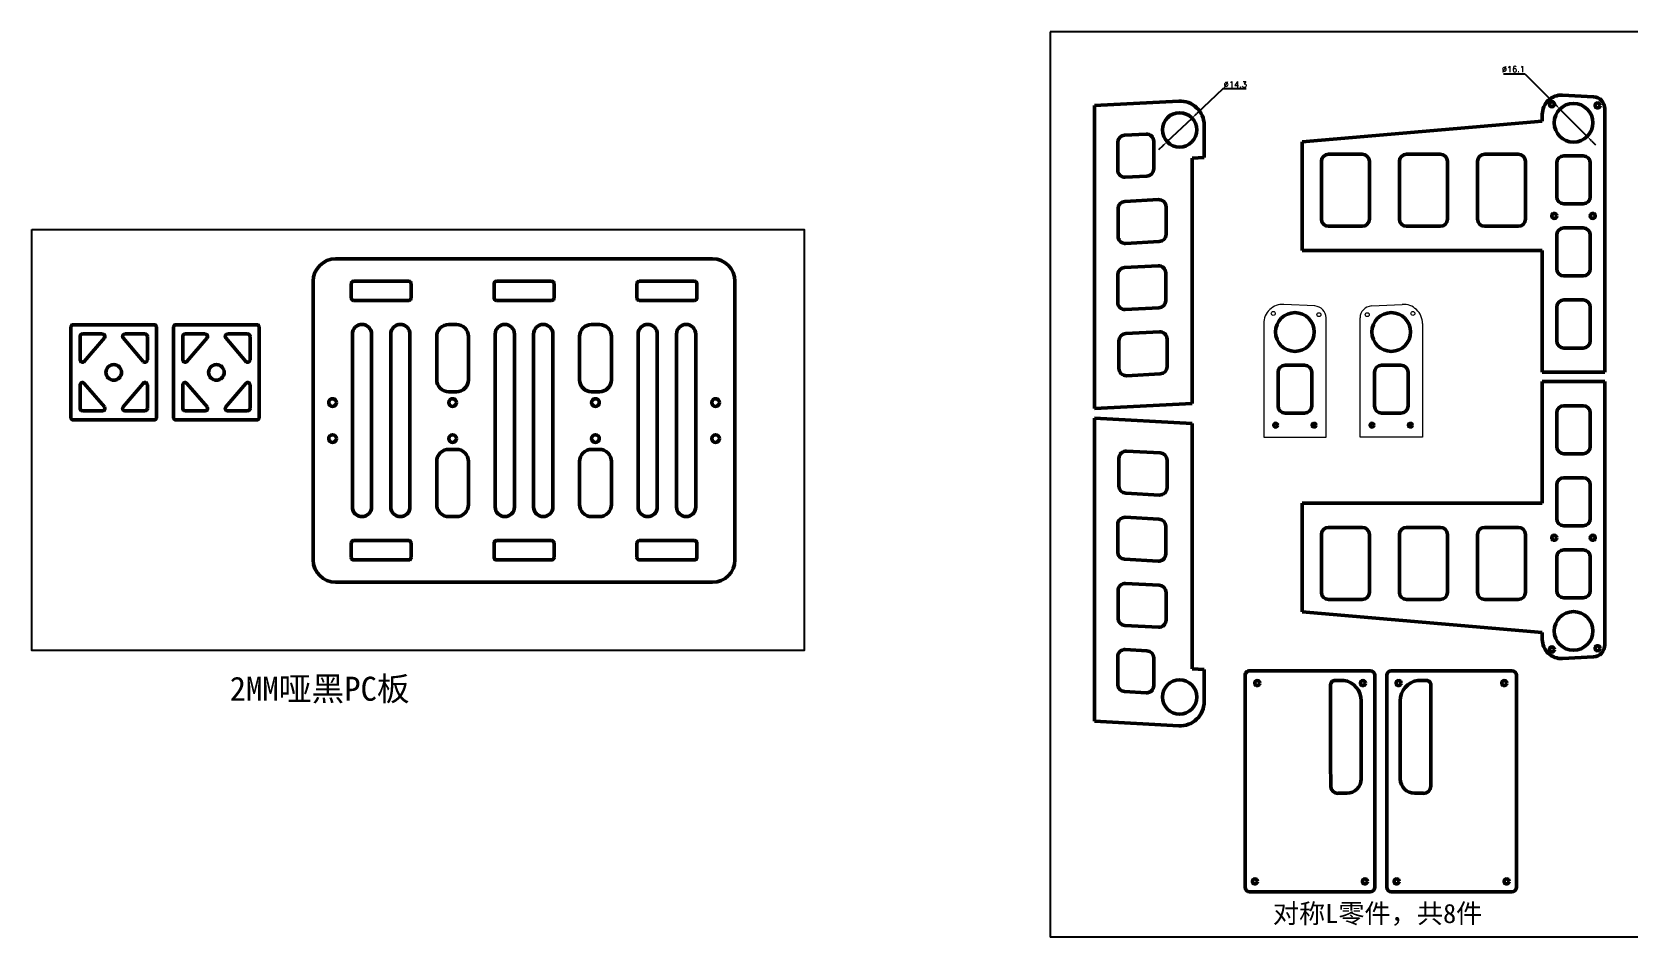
# Model space of a CAD drawing. Header units: millimetres. Extents: x 1962 to 3250, y 1212 to 1634.
# Drawn here: x 1962 to 2627, y 1257 to 1634 of the extents above; entities that cross this region are included whole.
import ezdxf

# ---------------------------------------------------------------- set-up
doc = ezdxf.new("R2010")
doc.units = ezdxf.units.MM
doc.layers.add('1粗实线', color=255, linetype='Continuous', lineweight=50)
doc.layers.add('6标注层', color=3, linetype='Continuous', lineweight=25)
doc.styles.get("Standard").update_dxf_attribs({"font": 'txt', "bigfont": 'gbcbig.shx'})
doc.dimstyles.new('ISO-25', dxfattribs={"dimtxt": 2.5, "dimasz": 2.5, "dimexe": 1.25, "dimexo": 0, "dimtad": 1, "dimtoh": 1, "dimdsep": 46, "dimtxsty": 'Standard', "dimcen": 2.5, "dimadec": 0, "dimazin": 0, "dimtfac": 1, "dimtmove": 0, "dimatfit": 3, "dimfxl": 1, "dimarcsym": 0})

# ---------------------------------------------------------------- blocks, each defined once
blk = doc.blocks.new('*D12')
at = {"layer": '6标注层', "color": 0, "lineweight": -2}
for p, q in [((2457.98, 1610.49), (2447, 1600.11)), ((2467.77, 1610.49), (2457.98, 1610.49)), ((2434.79, 1588.56), (2445.18, 1598.39)), ((2432.98, 1586.85), (2431.16, 1585.13))]:
    blk.add_line(p, q, dxfattribs=at)
at = {"layer": '6标注层', "color": 0}
for points in [[(2446.71, 1600.41), (2447.29, 1599.8), (2445.18, 1598.39)], [(2432.69, 1587.15), (2433.26, 1586.54), (2434.79, 1588.56)]]:
    blk.add_solid(points, dxfattribs=at)
at = {"layer": 'Defpoints', "color": 0}
for p in [(2445.18, 1598.39), (2434.79, 1588.56)]:
    blk.add_point(p, dxfattribs=at)
at = {"layer": '6标注层', "color": 0, "insert": (2463.19, 1612.37), "char_height": 2.5, "attachment_point": 5}
blk.add_mtext('∅14.3', dxfattribs=at)
blk = doc.blocks.new('*D13')
at = {"layer": '6标注层', "color": 0, "lineweight": -2}
for p, q in [((2574.82, 1616.82), (2583.78, 1616.82)), ((2583.78, 1616.82), (2596.6, 1603.93)), ((2609.71, 1590.73), (2598.36, 1602.15)), ((2611.47, 1588.96), (2613.23, 1587.18))]:
    blk.add_line(p, q, dxfattribs=at)
at = {"layer": '6标注层', "color": 0}
for points in [[(2596.89, 1604.22), (2596.3, 1603.63), (2598.36, 1602.15)], [(2611.76, 1589.25), (2611.17, 1588.66), (2609.71, 1590.73)]]:
    blk.add_solid(points, dxfattribs=at)
at = {"layer": 'Defpoints', "color": 0}
for p in [(2598.36, 1602.15), (2609.71, 1590.73)]:
    blk.add_point(p, dxfattribs=at)
at = {"layer": '6标注层', "color": 0, "insert": (2578.99, 1618.7), "char_height": 2.5, "attachment_point": 5}
blk.add_mtext('∅16.1', dxfattribs=at)

msp = doc.modelspace()

# ---------------------------------------------------------------- linework, layer by layer
at = {"layer": '1粗实线'}
for p, q in [((2439.693, 1605.441), (2404.574, 1603.601)), ((2404.574, 1477.428), (2404.574, 1603.601)), ((2599.452, 1607.938), (2612.295, 1607.265)), ((2491.033, 1588.513), (2591.033, 1597.035)), ((2591.033, 1597.035), (2591.033, 1599.949)), ((2617.033, 1602.272), (2617.033, 1492.657)), ((2417.078, 1591.238), (2426.078, 1591.71)), ((2450.216, 1581.96), (2450.216, 1595.455)), ((2414.235, 1576.726), (2414.235, 1588.242)), ((2429.235, 1588.714), (2429.235, 1577.198)), ((2491.033, 1543.282), (2491.033, 1588.513)), ((2502.033, 1583.325), (2516.033, 1583.325)), ((2534.533, 1583.325), (2548.533, 1583.325)), ((2567.033, 1583.325), (2581.033, 1583.325)), ((2445.235, 1581.699), (2450.216, 1581.96)), ((2445.235, 1479.559), (2445.235, 1581.699)), ((2499.033, 1556.325), (2499.033, 1580.325)), ((2519.033, 1580.325), (2519.033, 1556.325)), ((2531.533, 1556.325), (2531.533, 1580.325)), ((2551.533, 1580.325), (2551.533, 1556.325)), ((2564.033, 1556.325), (2564.033, 1580.325)), ((2584.033, 1580.325), (2584.033, 1556.325)), ((2426.392, 1574.202), (2417.392, 1573.731)), ((2417.208, 1563.707), (2431.208, 1564.441)), ((2414.365, 1549.196), (2414.365, 1560.711)), ((2434.365, 1561.445), (2434.365, 1549.929)), ((2516.033, 1553.325), (2502.033, 1553.325)), ((2548.533, 1553.325), (2534.533, 1553.325)), ((2581.033, 1553.325), (2567.033, 1553.325)), ((2431.522, 1546.933), (2417.522, 1546.2)), ((2591.033, 1543.282), (2491.033, 1543.282)), ((2591.033, 1492.657), (2591.033, 1543.282)), ((2417.078, 1536.163), (2431.078, 1536.896)), ((2414.235, 1521.651), (2414.235, 1533.167)), ((2434.235, 1533.9), (2434.235, 1522.385)), ((2431.392, 1519.389), (2417.392, 1518.655)), ((2414.758, 1494.141), (2414.758, 1505.656)), ((2417.601, 1508.652), (2431.601, 1509.386)), ((2434.758, 1506.39), (2434.758, 1494.874)), ((2431.915, 1491.878), (2417.915, 1491.145)), ((2617.033, 1492.657), (2591.033, 1492.657)), ((2591.033, 1488.657), (2591.033, 1438.032)), ((2617.033, 1488.657), (2591.033, 1488.657)), ((2617.033, 1379.043), (2617.033, 1488.657)), ((2404.574, 1477.428), (2445.235, 1479.559)), ((2404.574, 1473.428), (2404.574, 1347.255)), ((2404.574, 1473.428), (2445.235, 1471.297)), ((2445.235, 1471.297), (2445.235, 1369.157)), ((2414.758, 1456.715), (2414.758, 1445.199)), ((2431.915, 1458.977), (2417.915, 1459.711)), ((2434.758, 1444.465), (2434.758, 1455.981)), ((2417.601, 1442.203), (2431.601, 1441.469)), ((2491.033, 1438.032), (2491.033, 1392.801)), ((2591.033, 1438.032), (2491.033, 1438.032)), ((2431.392, 1431.467), (2417.392, 1432.2)), ((2414.235, 1429.205), (2414.235, 1417.689)), ((2434.235, 1416.955), (2434.235, 1428.471)), ((2499.033, 1424.99), (2499.033, 1400.99)), ((2516.033, 1427.99), (2502.033, 1427.99)), ((2519.033, 1400.99), (2519.033, 1424.99)), ((2531.533, 1424.99), (2531.533, 1400.99)), ((2548.533, 1427.99), (2534.533, 1427.99)), ((2551.533, 1400.99), (2551.533, 1424.99)), ((2564.033, 1424.99), (2564.033, 1400.99)), ((2581.033, 1427.99), (2567.033, 1427.99)), ((2584.033, 1400.99), (2584.033, 1424.99)), ((2417.078, 1414.693), (2431.078, 1413.959)), ((2431.522, 1403.922), (2417.522, 1404.656)), ((2414.365, 1401.66), (2414.365, 1390.144)), ((2434.365, 1389.41), (2434.365, 1400.926)), ((2502.033, 1397.99), (2516.033, 1397.99)), ((2534.533, 1397.99), (2548.533, 1397.99)), ((2567.033, 1397.99), (2581.033, 1397.99)), ((2491.033, 1392.801), (2591.033, 1384.28)), ((2417.208, 1387.148), (2431.208, 1386.415)), ((2591.033, 1384.28), (2591.033, 1381.365)), ((2426.392, 1376.653), (2417.392, 1377.125)), ((2414.235, 1374.129), (2414.235, 1362.613)), ((2429.235, 1362.142), (2429.235, 1373.657)), ((2599.452, 1373.376), (2612.295, 1374.049)), ((2445.235, 1369.157), (2450.216, 1368.896)), ((2450.216, 1368.896), (2450.216, 1355.401)), ((2467.27, 1278.208), (2467.256, 1366.408)), ((2469.156, 1368.308), (2519.356, 1368.316)), ((2521.256, 1366.417), (2521.27, 1278.217)), ((2526.256, 1366.417), (2526.242, 1278.217)), ((2578.356, 1368.309), (2528.156, 1368.317)), ((2580.242, 1278.209), (2580.256, 1366.409)), ((2417.078, 1359.617), (2426.078, 1359.146)), ((2439.693, 1345.414), (2404.574, 1347.255)), ((2519.371, 1276.316), (2469.171, 1276.308)), ((2528.141, 1276.317), (2578.341, 1276.309))]:
    msp.add_line(p, q, dxfattribs=at)
at = {"layer": '1粗实线', "color": 0}
for p, q in [((2597.033, 1565.657), (2597.033, 1579.657)), ((2600.033, 1582.657), (2608.033, 1582.657)), ((2611.033, 1579.657), (2611.033, 1565.657)), ((2608.033, 1562.657), (2600.033, 1562.657)), ((2597.033, 1535.657), (2597.033, 1549.657)), ((2600.033, 1552.657), (2608.033, 1552.657)), ((2611.033, 1549.657), (2611.033, 1535.657)), ((2167.007, 1539.77), (2088.507, 1539.77)), ((2245.507, 1539.77), (2167.007, 1539.77)), ((2079.207, 1530.47), (2079.207, 1414.47)), ((2096.007, 1530.47), (2119.007, 1530.47)), ((2178.507, 1530.47), (2155.507, 1530.47)), ((2215.007, 1530.47), (2238.007, 1530.47)), ((2254.807, 1472.47), (2254.807, 1530.47)), ((2608.033, 1532.657), (2600.033, 1532.657)), ((2095.007, 1523.47), (2095.007, 1529.47)), ((2120.007, 1529.47), (2120.007, 1523.47)), ((2154.507, 1529.47), (2154.507, 1523.47)), ((2179.507, 1523.47), (2179.507, 1529.47)), ((2214.007, 1523.47), (2214.007, 1529.47)), ((2239.007, 1529.47), (2239.007, 1523.47)), ((2119.007, 1522.47), (2096.007, 1522.47)), ((2155.507, 1522.47), (2178.507, 1522.47)), ((2238.007, 1522.47), (2215.007, 1522.47)), ((2597.033, 1505.657), (2597.033, 1519.657)), ((2600.033, 1522.657), (2608.033, 1522.657)), ((2611.033, 1519.657), (2611.033, 1505.657)), ((1978.339, 1511.51), (1978.339, 1473.51)), ((2013.139, 1512.31), (1979.139, 1512.31)), ((2013.939, 1473.51), (2013.939, 1511.51)), ((2021.089, 1511.51), (2021.089, 1473.51)), ((2055.889, 1512.31), (2021.889, 1512.31)), ((2056.689, 1473.51), (2056.689, 1511.51)), ((2138.864, 1512.47), (2135.65, 1512.47)), ((2198.364, 1512.47), (2195.15, 1512.47)), ((1982.139, 1507.51), (1982.139, 1497.726)), ((1991.473, 1508.51), (1983.139, 1508.51)), ((1983.9, 1497.077), (1992.235, 1506.861)), ((2008.378, 1497.077), (2000.043, 1506.861)), ((2000.804, 1508.51), (2009.139, 1508.51)), ((2010.139, 1507.51), (2010.139, 1497.726)), ((2024.889, 1507.51), (2024.889, 1497.726)), ((2034.223, 1508.51), (2025.889, 1508.51)), ((2026.65, 1497.077), (2034.984, 1506.861)), ((2051.127, 1497.077), (2042.793, 1506.861)), ((2043.554, 1508.51), (2051.889, 1508.51)), ((2052.889, 1507.51), (2052.889, 1497.726)), ((2095.507, 1436.47), (2095.507, 1508.47)), ((2103.507, 1508.47), (2103.507, 1436.47)), ((2111.507, 1436.47), (2111.507, 1508.47)), ((2119.507, 1508.47), (2119.507, 1436.47)), ((2130.65, 1507.47), (2130.65, 1489.47)), ((2143.864, 1495.97), (2143.864, 1507.47)), ((2155.007, 1436.47), (2155.007, 1508.47)), ((2163.007, 1508.47), (2163.007, 1436.47)), ((2171.007, 1472.47), (2171.007, 1508.47)), ((2179.007, 1508.47), (2179.007, 1472.47)), ((2190.15, 1507.47), (2190.15, 1495.97)), ((2203.364, 1489.47), (2203.364, 1507.47)), ((2214.507, 1472.47), (2214.507, 1508.47)), ((2222.507, 1508.47), (2222.507, 1472.47)), ((2230.507, 1472.47), (2230.507, 1508.47)), ((2238.507, 1508.47), (2238.507, 1472.47)), ((2608.033, 1502.657), (2600.033, 1502.657)), ((2143.864, 1489.471), (2143.864, 1495.97)), ((2190.15, 1495.97), (2190.15, 1489.47)), ((2481.011, 1492.541), (2481.011, 1478.541)), ((2492.011, 1495.541), (2484.011, 1495.541)), ((2495.011, 1478.541), (2495.011, 1492.541)), ((2521.134, 1478.541), (2521.134, 1492.541)), ((2524.134, 1495.541), (2532.134, 1495.541)), ((2535.134, 1492.541), (2535.134, 1478.541)), ((1982.139, 1477.51), (1982.139, 1487.294)), ((1983.9, 1487.942), (1992.235, 1478.158)), ((2008.378, 1487.942), (2000.043, 1478.158)), ((2010.139, 1477.51), (2010.139, 1487.294)), ((2024.889, 1477.51), (2024.889, 1487.294)), ((2026.65, 1487.942), (2034.984, 1478.158)), ((2051.127, 1487.942), (2042.793, 1478.158)), ((2052.889, 1477.51), (2052.889, 1487.294)), ((2135.65, 1484.47), (2138.864, 1484.47)), ((2195.15, 1484.47), (2198.364, 1484.47)), ((1991.473, 1476.51), (1983.139, 1476.51)), ((2000.804, 1476.51), (2009.139, 1476.51)), ((2034.223, 1476.51), (2025.889, 1476.51)), ((2043.554, 1476.51), (2051.889, 1476.51)), ((2608.033, 1478.657), (2600.033, 1478.657)), ((1979.139, 1472.71), (2013.139, 1472.71)), ((2021.889, 1472.71), (2055.889, 1472.71)), ((2171.007, 1436.47), (2171.007, 1472.47)), ((2179.007, 1472.47), (2179.007, 1436.471)), ((2214.507, 1436.471), (2214.507, 1472.47)), ((2222.507, 1472.47), (2222.507, 1436.471)), ((2230.507, 1436.471), (2230.507, 1472.47)), ((2238.507, 1472.47), (2238.507, 1436.471)), ((2254.807, 1414.471), (2254.807, 1472.47)), ((2484.011, 1475.541), (2492.011, 1475.541)), ((2532.134, 1475.541), (2524.134, 1475.541)), ((2597.033, 1475.657), (2597.033, 1461.657)), ((2611.033, 1461.657), (2611.033, 1475.657)), ((2138.864, 1460.47), (2135.65, 1460.47)), ((2198.364, 1460.47), (2195.15, 1460.47)), ((2600.033, 1458.657), (2608.033, 1458.657)), ((2130.65, 1455.47), (2130.65, 1437.47)), ((2143.864, 1448.97), (2143.864, 1455.47)), ((2190.15, 1455.47), (2190.15, 1448.97)), ((2203.364, 1437.471), (2203.364, 1455.47)), ((2143.864, 1437.47), (2143.864, 1448.97)), ((2190.15, 1448.97), (2190.15, 1437.471)), ((2597.033, 1445.657), (2597.033, 1431.657)), ((2608.033, 1448.657), (2600.033, 1448.657)), ((2611.033, 1431.657), (2611.033, 1445.657)), ((2135.65, 1432.47), (2138.864, 1432.47)), ((2195.15, 1432.471), (2198.364, 1432.471)), ((2600.033, 1428.657), (2608.033, 1428.657)), ((2095.007, 1415.47), (2095.007, 1421.47)), ((2096.007, 1422.47), (2119.007, 1422.47)), ((2120.007, 1421.47), (2120.007, 1415.47)), ((2154.507, 1421.47), (2154.507, 1415.47)), ((2178.507, 1422.47), (2155.507, 1422.47)), ((2179.507, 1415.471), (2179.507, 1421.47)), ((2214.007, 1415.471), (2214.007, 1421.471)), ((2215.007, 1422.471), (2238.007, 1422.471)), ((2239.007, 1421.471), (2239.007, 1415.471)), ((2608.033, 1418.657), (2600.033, 1418.657)), ((2119.007, 1414.47), (2096.007, 1414.47)), ((2155.507, 1414.47), (2178.507, 1414.471)), ((2238.007, 1414.471), (2215.007, 1414.471)), ((2597.033, 1415.657), (2597.033, 1401.657)), ((2611.033, 1401.657), (2611.033, 1415.657)), ((2088.507, 1405.17), (2167.007, 1405.17)), ((2167.007, 1405.17), (2245.507, 1405.171)), ((2600.033, 1398.657), (2608.033, 1398.657)), ((2515.623, 1355.776), (2515.611, 1355.799)), ((2515.618, 1323.299), (2515.611, 1355.799)), ((2531.889, 1355.777), (2531.9, 1355.8)), ((2531.894, 1323.3), (2531.9, 1355.8)), ((2502.88, 1344.622), (2502.882, 1343.246)), ((2544.632, 1344.623), (2544.63, 1343.247)), ((2505.897, 1317.298), (2509.619, 1317.298)), ((2505.909, 1317.274), (2505.897, 1317.298)), ((2541.615, 1317.298), (2537.893, 1317.298)), ((2541.603, 1317.275), (2541.615, 1317.298))]:
    msp.add_line(p, q, dxfattribs=at)
at = {"layer": '1粗实线', "color": 0, "lineweight": 18}
for p, q in [((2496.273, 1520.149), (2483.43, 1520.822)), ((2519.872, 1520.149), (2532.715, 1520.822)), ((2475.011, 1512.833), (2475.011, 1465.541)), ((2501.011, 1465.541), (2501.011, 1515.155)), ((2515.134, 1465.541), (2515.134, 1515.155)), ((2541.134, 1512.833), (2541.134, 1465.541)), ((2475.011, 1465.541), (2501.011, 1465.541)), ((2541.134, 1465.541), (2515.134, 1465.541))]:
    msp.add_line(p, q, dxfattribs=at)
at = {"layer": '1粗实线'}
for centre, radius in [((2595.033, 1604.157), 1.05), ((2604.033, 1596.441), 8.05), ((2614.033, 1603.657), 1.05), ((2439.989, 1593.476), 7.15), ((2596.033, 1557.657), 1.05), ((2612.033, 1557.657), 1.05), ((2488.011, 1509.324), 8.05), ((2528.134, 1509.324), 8.05), ((2596.033, 1423.657), 1.05), ((2612.033, 1423.657), 1.05), ((2604.033, 1384.874), 8.05), ((2595.033, 1377.157), 1.05), ((2614.033, 1377.657), 1.05), ((2439.989, 1357.38), 7.15)]:
    msp.add_circle(centre, radius, dxfattribs=at)
at = {"layer": '1粗实线', "color": 0, "lineweight": 18}
for centre in [(2479.011, 1517.041), (2498.011, 1516.541), (2518.134, 1516.541), (2537.134, 1517.041)]:
    msp.add_circle(centre, 0.825, dxfattribs=at)
at = {"layer": '1粗实线', "color": 0}
for centre, radius in [((1996.139, 1492.51), 3.25), ((2038.889, 1492.51), 3.25), ((2087.257, 1479.97), 1.6), ((2137.257, 1479.971), 1.6), ((2196.757, 1479.97), 1.6), ((2246.757, 1479.97), 1.6), ((2480.011, 1470.541), 0.825), ((2496.011, 1470.541), 0.825), ((2520.134, 1470.541), 0.825), ((2536.134, 1470.541), 0.825), ((2087.257, 1464.97), 1.6), ((2137.257, 1464.97), 1.6), ((2196.757, 1464.97), 1.6), ((2246.757, 1464.971), 1.6), ((2472.321, 1363.18), 1.05), ((2516.318, 1363.191), 1.05), ((2531.193, 1363.192), 1.05), ((2575.19, 1363.181), 1.05), ((2471.362, 1280.608), 1.05), ((2517.17, 1280.616), 1.05), ((2530.342, 1280.617), 1.05), ((2576.15, 1280.609), 1.05)]:
    msp.add_circle(centre, radius, dxfattribs=at)
at = {"layer": '1粗实线'}
for centre, radius, start, end in [((2440.216, 1595.455), 10, 360, 93), ((2599.033, 1599.949), 8, 87, 180), ((2612.033, 1602.272), 5, 0, 87), ((2417.235, 1588.242), 3, 93, 180), ((2426.235, 1588.714), 3, 360, 93), ((2502.033, 1580.325), 3, 90, 180), ((2516.033, 1580.325), 3, 0, 90), ((2534.533, 1580.325), 3, 90, 180), ((2548.533, 1580.325), 3, 0, 90), ((2567.033, 1580.325), 3, 90, 180), ((2581.033, 1580.325), 3, 0, 90), ((2417.235, 1576.726), 3, 180, 273.000056), ((2426.235, 1577.198), 3, 273.000056, 360), ((2417.365, 1560.711), 3, 93, 180), ((2431.365, 1561.445), 3, 360, 93), ((2502.033, 1556.325), 3, 180, 270), ((2516.033, 1556.325), 3, 270, 0), ((2534.533, 1556.325), 3, 180, 270), ((2548.533, 1556.325), 3, 270, 0), ((2567.033, 1556.325), 3, 180, 270), ((2581.033, 1556.325), 3, 270, 0), ((2431.365, 1549.929), 3, 273.000055, 360), ((2417.365, 1549.196), 3, 180, 273.000056), ((2431.235, 1533.9), 3, 360, 93), ((2417.235, 1533.167), 3, 92.999942, 180), ((2417.235, 1521.651), 3, 180, 273), ((2431.235, 1522.385), 3, 273, 360), ((2417.758, 1505.656), 3, 93.000056, 180), ((2431.758, 1506.39), 3, 360, 93), ((2417.758, 1494.141), 3, 180, 273), ((2431.758, 1494.874), 3, 273, 360), ((2417.758, 1456.715), 3, 87, 180), ((2431.758, 1455.981), 3, 0, 87), ((2417.758, 1445.199), 3, 180, 266.999944), ((2431.758, 1444.465), 3, 267, 0), ((2417.235, 1429.205), 3, 87, 180), ((2431.235, 1428.471), 3, 0, 87), ((2502.033, 1424.99), 3, 90, 180), ((2516.033, 1424.99), 3, 0, 90), ((2534.533, 1424.99), 3, 90, 180), ((2548.533, 1424.99), 3, 0, 90), ((2567.033, 1424.99), 3, 90, 180), ((2581.033, 1424.99), 3, 0, 90), ((2417.235, 1417.689), 3, 180, 267.000058), ((2431.235, 1416.955), 3, 267, 0), ((2417.365, 1401.66), 3, 86.999944, 180), ((2431.365, 1400.926), 3, 0, 86.999945), ((2502.033, 1400.99), 3, 180, 270), ((2516.033, 1400.99), 3, 270, 0), ((2534.533, 1400.99), 3, 180, 270), ((2548.533, 1400.99), 3, 270, 0), ((2567.033, 1400.99), 3, 180, 270), ((2581.033, 1400.99), 3, 270, 0), ((2417.365, 1390.144), 3, 180, 267), ((2431.365, 1389.41), 3, 267, 0), ((2417.235, 1374.129), 3, 86.999944, 180), ((2599.033, 1381.365), 8, 180, 273), ((2612.033, 1379.043), 5, 273, 0), ((2426.235, 1373.657), 3, 0, 86.999944), ((2469.156, 1366.408), 1.9, 90.009339, 180.009339), ((2519.356, 1366.416), 1.9, 0.009339, 90.009339), ((2528.156, 1366.417), 1.9, 89.990661, 179.990661), ((2578.356, 1366.409), 1.9, 359.990661, 89.990661), ((2417.235, 1362.613), 3, 180, 267), ((2426.235, 1362.142), 3, 267, 0), ((2440.216, 1355.401), 10, 267, 0), ((2469.17, 1278.208), 1.9, 180.009339, 270.009339), ((2519.37, 1278.216), 1.9, 270.009339, 0.009339), ((2528.142, 1278.217), 1.9, 179.990661, 269.990661), ((2578.342, 1278.209), 1.9, 269.990661, 359.990661)]:
    msp.add_arc(centre, radius, start, end, dxfattribs=at)
at = {"layer": '1粗实线', "color": 0}
for centre, radius, start, end in [((2600.033, 1579.657), 3, 90, 180), ((2608.033, 1579.657), 3, 0, 90), ((2600.033, 1565.657), 3, 180, 270), ((2608.033, 1565.657), 3, 270, 0), ((2600.033, 1549.657), 3, 90, 180), ((2608.033, 1549.657), 3, 0, 90), ((2088.507, 1530.47), 9.3, 90, 180), ((2245.507, 1530.47), 9.3, 359.999716, 89.999716), ((2096.007, 1529.47), 1, 90, 180), ((2119.007, 1529.47), 1, 360, 90), ((2155.507, 1529.47), 1, 89.999858, 179.999858), ((2178.507, 1529.47), 1, 359.999858, 89.999858), ((2215.007, 1529.47), 1, 89.999716, 179.999716), ((2238.007, 1529.47), 1, 359.999716, 89.999716), ((2600.033, 1535.657), 3, 180, 270), ((2608.033, 1535.657), 3, 270, 0), ((2096.007, 1523.47), 1, 180, 270), ((2119.007, 1523.47), 1, 270, 0), ((2155.507, 1523.47), 1, 179.999858, 269.999858), ((2178.507, 1523.47), 1, 269.999858, 359.999858), ((2215.007, 1523.47), 1, 179.999716, 269.999716), ((2238.007, 1523.47), 1, 269.999716, 359.999716), ((2600.033, 1519.657), 3, 90, 180), ((2608.033, 1519.657), 3, 0, 90), ((1979.139, 1511.51), 0.8, 90, 180), ((2013.139, 1511.51), 0.8, 0, 90), ((2021.889, 1511.51), 0.8, 90, 180), ((2055.889, 1511.51), 0.8, 0, 90), ((2099.507, 1508.47), 4, 360, 180), ((2115.507, 1508.47), 4, 360, 180), ((2135.65, 1507.47), 5, 89.999858, 180), ((2138.864, 1507.47), 5, 359.9996, 89.999858), ((2159.007, 1508.47), 4, 360, 180), ((2175.007, 1508.47), 4, 359.999716, 179.999716), ((2195.15, 1507.47), 5, 89.999858, 180.000116), ((2198.364, 1507.47), 5, 359.999716, 89.999858), ((2218.507, 1508.47), 4, 359.999716, 179.999716), ((2234.507, 1508.47), 4, 359.999716, 179.999716), ((1983.139, 1507.51), 1, 90, 180), ((1991.473, 1507.51), 1, 319.573921, 90), ((2000.804, 1507.51), 1, 90, 220.426079), ((2009.139, 1507.51), 1, 0, 90), ((2025.889, 1507.51), 1, 90, 180), ((2034.223, 1507.51), 1, 319.573921, 90), ((2043.554, 1507.51), 1, 90, 220.426079), ((2051.889, 1507.51), 1, 0, 90), ((2600.033, 1505.657), 3, 180, 270), ((2608.033, 1505.657), 3, 270, 0), ((1983.139, 1497.726), 1, 180, 319.573921), ((2009.139, 1497.726), 1, 220.426079, 0), ((2025.889, 1497.726), 1, 180, 319.573921), ((2051.889, 1497.726), 1, 220.426079, 0), ((2484.011, 1492.541), 3, 90, 180), ((2492.011, 1492.541), 3, 0, 90), ((2524.134, 1492.541), 3, 90, 180), ((2532.134, 1492.541), 3, 0, 90), ((1983.139, 1487.294), 1, 40.426079, 180), ((2009.139, 1487.294), 1, 0, 139.573921), ((2025.889, 1487.294), 1, 40.426079, 180), ((2051.889, 1487.294), 1, 0, 139.573921), ((2135.65, 1489.47), 5, 180, 270.000142), ((2138.864, 1489.47), 5, 270.000142, 0.0004), ((2195.15, 1489.47), 5, 179.999315, 269.999574), ((2198.364, 1489.47), 5, 269.999574, 359.999716), ((1983.139, 1477.51), 1, 180, 270), ((1991.473, 1477.51), 1, 270, 40.426079), ((2000.804, 1477.51), 1, 139.573921, 270), ((2009.139, 1477.51), 1, 270, 0), ((2025.889, 1477.51), 1, 180, 270), ((2034.223, 1477.51), 1, 270, 40.426079), ((2043.554, 1477.51), 1, 139.573921, 270), ((2051.889, 1477.51), 1, 270, 0), ((2484.011, 1478.541), 3, 180, 270), ((2492.011, 1478.541), 3, 270, 0), ((2524.134, 1478.541), 3, 180, 270), ((2532.134, 1478.541), 3, 270, 0), ((2600.033, 1475.657), 3, 90, 180), ((2608.033, 1475.657), 3, 0, 90), ((1979.139, 1473.51), 0.8, 180, 270), ((2013.139, 1473.51), 0.8, 270, 360), ((2021.889, 1473.51), 0.8, 180, 270), ((2055.889, 1473.51), 0.8, 270, 360), ((2135.65, 1455.47), 5, 89.999858, 180), ((2138.864, 1455.47), 5, 359.9996, 89.999858), ((2195.15, 1455.47), 5, 90.000426, 180.000685), ((2198.364, 1455.47), 5, 0.000284, 90.000426), ((2600.033, 1461.657), 3, 180, 270), ((2608.033, 1461.657), 3, 270, 0), ((2600.033, 1445.657), 3, 90, 180), ((2608.033, 1445.657), 3, 0, 90), ((2135.65, 1437.47), 5, 180, 270.000142), ((2138.864, 1437.47), 5, 270.000142, 0.0004), ((2195.15, 1437.471), 5, 179.999884, 270.000142), ((2198.364, 1437.471), 5, 270.000142, 0.000284), ((2099.507, 1436.47), 4, 180, 0), ((2115.507, 1436.47), 4, 180, 0), ((2159.007, 1436.47), 4, 180, 0), ((2175.007, 1436.471), 4, 180.000284, 0.000284), ((2218.507, 1436.471), 4, 180.000284, 0.000284), ((2234.507, 1436.471), 4, 180.000284, 0.000284), ((2600.033, 1431.657), 3, 180, 270), ((2608.033, 1431.657), 3, 270, 0), ((2096.007, 1421.47), 1, 90, 180), ((2119.007, 1421.47), 1, 0, 90), ((2155.507, 1421.47), 1, 90.000142, 180.000142), ((2178.507, 1421.47), 1, 0.000142, 90.000142), ((2215.007, 1421.471), 1, 90.000284, 180.000284), ((2238.007, 1421.471), 1, 0.000284, 90.000284), ((2600.033, 1415.657), 3, 90, 180), ((2608.033, 1415.657), 3, 0, 90), ((2088.507, 1414.47), 9.3, 180, 270), ((2096.007, 1415.47), 1, 180, 270), ((2119.007, 1415.47), 1, 270, 0), ((2155.507, 1415.47), 1, 180.000142, 270.000142), ((2178.507, 1415.471), 1, 270.000142, 0.000142), ((2215.007, 1415.471), 1, 180.000284, 270.000284), ((2238.007, 1415.471), 1, 270.000284, 0.000284), ((2245.507, 1414.471), 9.3, 270.000284, 0.000284), ((2600.033, 1401.657), 3, 180, 270), ((2608.033, 1401.657), 3, 270, 0)]:
    msp.add_arc(centre, radius, start, end, dxfattribs=at)
at = {"layer": '1粗实线', "color": 0, "lineweight": 18}
for centre, radius, start, end in [((2483.011, 1512.833), 8, 87, 180), ((2496.011, 1515.155), 5, 0, 87), ((2520.134, 1515.155), 5, 93, 180), ((2533.134, 1512.833), 8, 0, 93)]:
    msp.add_arc(centre, radius, start, end, dxfattribs=at)
at = {"layer": '1粗实线', "color": 0}
for centre, major_axis, start_param, end_param in [((2506.986, 1355.777), (-3.89, 7.714), -2.0377702, -0.6262561), ((2540.526, 1355.777), (3.89, 7.714), 6.9094414, 8.3209555), ((2505.908, 1320.275), (-1.351, 2.68), 1.1048111, 2.6746612), ((2509.617, 1323.299), (-2.702, 5.359), 2.6746612, 4.2454151), ((2537.894, 1323.3), (2.702, 5.359), 2.0377702, 3.6085241), ((2541.604, 1320.276), (1.351, 2.68), 3.6085241, 5.1783742)]:
    msp.add_ellipse(centre, major_axis=major_axis, ratio=0.9996603, start_param=start_param, end_param=end_param, dxfattribs=at)
for points, knots in [([(2504.862, 1364.31), (2504.795, 1364.31), (2504.664, 1364.304), (2504.534, 1364.285), (2504.437, 1364.266), (2504.405, 1364.258), (2504.341, 1364.242), (2504.247, 1364.216), (2504.155, 1364.183), (2504.034, 1364.133), (2503.975, 1364.106), (2503.889, 1364.059), (2503.86, 1364.043), (2503.804, 1364.009), (2503.776, 1363.992), (2503.639, 1363.9), (2503.539, 1363.818), (2503.401, 1363.679), (2503.357, 1363.631), (2503.304, 1363.567), (2503.294, 1363.554), (2503.274, 1363.528), (2503.264, 1363.515), (2503.235, 1363.476), (2503.216, 1363.449), (2503.161, 1363.367), (2503.095, 1363.256), (2503.039, 1363.138), (2503.001, 1363.047), (2502.99, 1363.016), (2502.967, 1362.954), (2502.957, 1362.923), (2502.929, 1362.829), (2502.913, 1362.765), (2502.888, 1362.638), (2502.878, 1362.573), (2502.865, 1362.443), (2502.862, 1362.378), (2502.862, 1362.312)], [0, 0, 0, 0, 0.0625, 0.125, 0.125, 0.15625, 0.15625, 0.1875, 0.25, 0.25, 0.3125, 0.3125, 0.34375, 0.34375, 0.375, 0.375, 0.5, 0.5, 0.5625, 0.5625, 0.578125, 0.578125, 0.59375, 0.59375, 0.625, 0.625, 0.6875, 0.75, 0.75, 0.78125, 0.78125, 0.8125, 0.8125, 0.875, 0.875, 0.9375, 0.9375, 1, 1, 1, 1]), ([(2508.354, 1364.306), (2508.063, 1364.307), (2507.772, 1364.307), (2507.19, 1364.308), (2506.899, 1364.308), (2506.026, 1364.309), (2505.444, 1364.31), (2504.862, 1364.31)], [0, 0, 0, 0, 0.25, 0.25, 0.5, 0.5, 1, 1, 1, 1]), ([(2539.158, 1364.307), (2539.449, 1364.307), (2539.74, 1364.308), (2540.322, 1364.308), (2540.613, 1364.309), (2541.486, 1364.31), (2542.068, 1364.311), (2542.65, 1364.311)], [0, 0, 0, 0, 0.25, 0.25, 0.5, 0.5, 1, 1, 1, 1]), ([(2542.65, 1364.311), (2542.716, 1364.311), (2542.848, 1364.305), (2542.977, 1364.286), (2543.074, 1364.267), (2543.107, 1364.259), (2543.17, 1364.243), (2543.265, 1364.217), (2543.357, 1364.184), (2543.477, 1364.134), (2543.536, 1364.106), (2543.623, 1364.06), (2543.651, 1364.044), (2543.708, 1364.01), (2543.736, 1363.993), (2543.872, 1363.901), (2543.973, 1363.818), (2544.111, 1363.68), (2544.155, 1363.632), (2544.207, 1363.568), (2544.218, 1363.555), (2544.238, 1363.529), (2544.248, 1363.516), (2544.277, 1363.476), (2544.296, 1363.45), (2544.35, 1363.368), (2544.417, 1363.256), (2544.473, 1363.139), (2544.51, 1363.048), (2544.522, 1363.017), (2544.544, 1362.955), (2544.555, 1362.924), (2544.583, 1362.829), (2544.599, 1362.766), (2544.624, 1362.638), (2544.634, 1362.574), (2544.646, 1362.444), (2544.65, 1362.379), (2544.65, 1362.313)], [0, 0, 0, 0, 0.0625, 0.125, 0.125, 0.15625, 0.15625, 0.1875, 0.25, 0.25, 0.3125, 0.3125, 0.34375, 0.34375, 0.375, 0.375, 0.5, 0.5, 0.5625, 0.5625, 0.578125, 0.578125, 0.59375, 0.59375, 0.625, 0.625, 0.6875, 0.75, 0.75, 0.78125, 0.78125, 0.8125, 0.8125, 0.875, 0.875, 0.9375, 0.9375, 1, 1, 1, 1]), ([(2502.862, 1362.312), (2502.865, 1359.364), (2502.868, 1356.415), (2502.873, 1351.993), (2502.874, 1350.519), (2502.877, 1347.57), (2502.879, 1346.096), (2502.88, 1344.622)], [0, 0, 0, 0, 0.5, 0.5, 0.75, 0.75, 1, 1, 1, 1]), ([(2544.65, 1362.313), (2544.647, 1359.364), (2544.644, 1356.416), (2544.639, 1351.994), (2544.638, 1350.52), (2544.635, 1347.571), (2544.633, 1346.097), (2544.632, 1344.623)], [0, 0, 0, 0, 0.5, 0.5, 0.75, 0.75, 1, 1, 1, 1]), ([(2502.882, 1343.246), (2502.886, 1339.417), (2502.89, 1335.588), (2502.899, 1327.93), (2502.903, 1324.101), (2502.908, 1320.272)], [0, 0, 0, 0, 0.5, 0.5, 1, 1, 1, 1]), ([(2544.63, 1343.247), (2544.626, 1339.418), (2544.622, 1335.589), (2544.613, 1327.931), (2544.608, 1324.102), (2544.604, 1320.273)], [0, 0, 0, 0, 0.5, 0.5, 1, 1, 1, 1])]:
    msp.add_open_spline(points, degree=3, knots=knots, dxfattribs=at)
at = {"layer": '6标注层'}
for p, q in [((3249.778, 1634.227), (2386.12, 1634.227)), ((2386.12, 1634.227), (2386.12, 1257.455)), ((3249.778, 1257.455), (2386.12, 1257.455))]:
    msp.add_line(p, q, dxfattribs=at)
msp.add_lwpolyline([(1962.084, 1551.975), (2283.602, 1551.975), (2283.602, 1376.801), (1962.084, 1376.801)], close=True, dxfattribs=at)

# ---------------------------------------------------------------- texts
at = {"layer": '1粗实线', "color": 0, "insert": (2044.429, 1365.825), "char_height": 10, "width": 90.48111, "attachment_point": 1}
msp.add_mtext('{\\fSimSun|b0|i0|c134|p2;2MM哑黑PC板}', dxfattribs=at)
at = {"layer": '6标注层', "insert": (2478.809, 1271.276), "char_height": 8, "width": 95.33997, "attachment_point": 1}
msp.add_mtext('{\\fSimSun|b0|i0|c134|p2;对称L零件，共8件}', dxfattribs=at)

# ---------------------------------------------------------------- dimensions: what is measured, and where the dimension line sits
at = {"layer": '6标注层'}
for p1, p2, picture, middle in [((2609.707, 1590.73), (2598.36, 1602.151), '*D13', (2578.992, 1616.824)), ((2434.794, 1588.563), (2445.184, 1598.388), '*D12', (2463.19, 1610.491))]:
    dim = msp.add_diameter_dim_2p(p1=p1, p2=p2, dimstyle='ISO-25', dxfattribs=at)
    dim.commit()
    dim.dimension.update_dxf_attribs({"geometry": picture, "text_midpoint": middle, "dimtype": 163})

doc.saveas('drawing.dxf')
